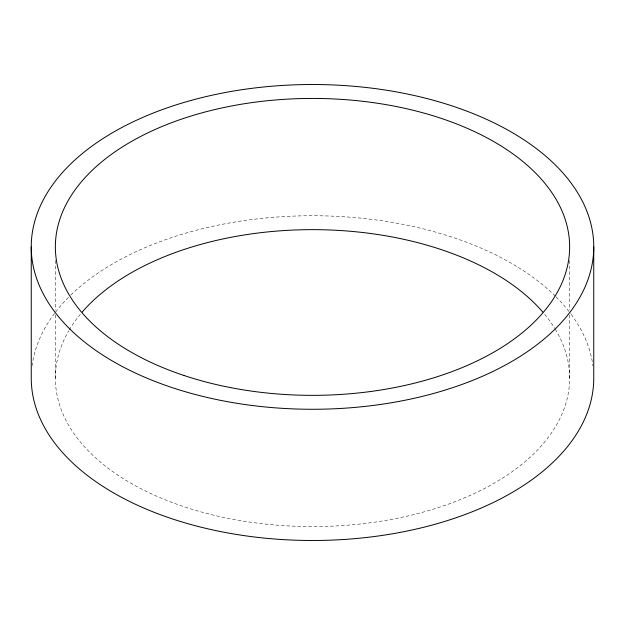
<?xml version="1.0" encoding="UTF-8"?>
<svg xmlns="http://www.w3.org/2000/svg" width="625" height="625" viewBox="0 0 625 625"><rect width="100%" height="100%" fill="white"/><g stroke="black" fill="none" stroke-linecap="round" stroke-linejoin="round"><path stroke-width="0.47" stroke-dasharray="3.12 2.34" d="M569.641 260.5L569.641 310.07M569.641 314.93L569.641 378.109M55.359 260.5L55.359 310.07M55.359 314.93L55.359 378.109M32.047 365.883A281.25 162.375 0 0 1 54.984 312.828M55.578 312.047A281.25 162.375 0 0 1 68.93 296.922M70.836 295.047A281.25 162.375 0 0 1 555.438 296.297M556.07 296.922A281.25 162.375 0 0 1 570.609 313.609M571.195 314.398A281.25 162.375 0 0 1 592.953 365.883M555.305 329.227A257.141 148.461 0 0 1 313.969 526.57A257.141 148.461 0 0 1 68.75 330.828M69.219 330.031A257.141 148.461 0 0 1 80.305 314.32M544.695 314.32A257.141 148.461 0 0 1 554.82 328.43"/><path stroke-width="0.94" d="M593.75 246.891A281.25 162.375 0 0 1 171.875 387.516A281.25 162.375 0 0 1 171.875 106.266A281.25 162.375 0 0 1 593.75 246.891L593.75 378.109A281.25 162.375 0 0 1 312.5 540.492A281.25 162.375 0 0 1 31.25 378.109L31.25 246.891M82.234 312.031A257.141 148.461 0 0 1 312.5 229.648A257.141 148.461 0 0 1 542.766 312.031M183.93 375.461A257.141 148.461 0 0 0 569.641 246.891A257.141 148.461 0 0 0 183.93 118.32A257.141 148.461 0 0 0 183.93 375.461"/></g></svg>
